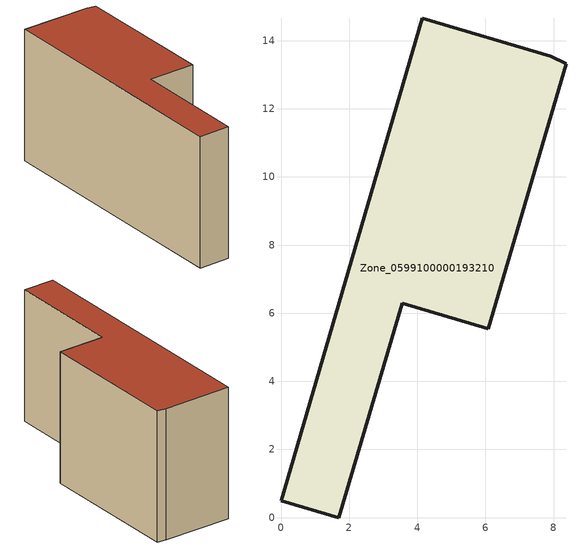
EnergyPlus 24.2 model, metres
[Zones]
Zone_0599100000193210
 floor ground (C_G): 0,0.5 4.15,14.65 7.92,13.55 8.37,13.33 6.09,5.54 3.56,6.29 1.69,0 z0
 wall outside (C_F): 4.15,14.65 0,0.5 1.69,0 3.56,6.29 6.09,5.54 8.37,13.33 7.92,13.55 4.15,14.65 z0:7.44
 roof outside (C_R): 8.37,13.33 7.92,13.55 4.15,14.65 0,0.5 1.69,0 3.56,6.29 6.09,5.54 z7.44
[BUILDING]
Pand.0599100000193210: North Axis=0; Terrain=City; Loads Convergence Tolerance Value=0.04; Temperature Convergence Tolerance Value=0.4; Solar Distribution=FullExterior; Maximum Number of Warmup Days=25; Minimum Number of Warmup Days=1
[Site:Location]
Rotterdam.The.Hague.AP_ZH_NLD Design_Conditions: Latitude=51.96; Longitude=4.45; Time Zone=1; Elevation=-4.5
[SITE:GROUNDTEMPERATURE:BUILDINGSURFACE]
18, 18, 18, 18, 18, 18, 18, 18, 18, 18, 18, 18
[MATERIAL] Thermal Absorptance=0.9; Solar Absorptance=0.7; Visible Absorptance=0.7
Name | Roughness | Thickness | Conductivity | Density | Specific Heat
G.TI.1946 | MediumSmooth | 0.15 | 1 | 540 | 1210
F.TI.1946 | Rough | 0.3 | 0.857143 | 1920 | 840
R.TI.1946 | MediumRough | 0.2 | 0.1 | 1500 | 1000
[CONSTRUCTION]
C_G: G.TI.1946
C_F: F.TI.1946
C_R: R.TI.1946
[ZONE]
Zone_0599100000193210: Type=1; Multiplier=1; Ceiling Height=Autocalculate; Volume=Autocalculate; Floor Area=autocalculate; Part of Total Floor Area=Yes
[ZONEINFILTRATION:DESIGNFLOWRATE]
Infil_Zone_0599100000193210: Zone or ZoneList or Space or SpaceList=Zone_0599100000193210; Schedule=AlwaysOn; Design Flow Rate Calculation Method=Flow/Area; Flow Rate per Floor Area=0.003; Constant Term Coefficient=1; Temperature Term Coefficient=0; Velocity Term Coefficient=0; Velocity Squared Term Coefficient=0
[HVACTEMPLATE:ZONE:IDEALLOADSAIRSYSTEM]
Zone_0599100000193210: Maximum Heating Supply Air Temperature=50; Minimum Cooling Supply Air Temperature=13; Maximum Heating Supply Air Humidity Ratio=0.0156; Minimum Cooling Supply Air Humidity Ratio=0.0077; Heating Limit=NoLimit; Cooling Limit=NoLimit; Dehumidification Control Type=ConstantSensibleHeatRatio; Cooling Sensible Heat Ratio=0.7; Dehumidification Setpoint=60; Humidification Control Type=None; Humidification Setpoint=30; Outdoor Air Method=None; Outdoor Air Flow Rate per Person=0.00944; Outdoor Air Flow Rate per Zone Floor Area=0; Outdoor Air Flow Rate per Zone=0; Demand Controlled Ventilation Type=None; Outdoor Air Economizer Type=NoEconomizer; Heat Recovery Type=None; Sensible Heat Recovery Effectiveness=0.7; Latent Heat Recovery Effectiveness=0.65
[ZONECONTROL:THERMOSTAT]
ThermostatControl_Zone_0599100000193210: Zone or ZoneList=Zone_0599100000193210; Control Type Schedule=DualSetpointControlType; Control 1=Thermostat_Zone_0599100000193210; Temperature Difference Between Cutout And Setpoint=0
[THERMOSTATSETPOINT:DUALSETPOINT]
Thermostat_Zone_0599100000193210: Heating Setpoint Temperature Schedule=HeatingSetpoint_Zone_0599100000193210; Cooling Setpoint Temperature Schedule=CoolingSetpoint_Zone_0599100000193210
[SCHEDULE:COMPACT]
HeatingSetpoint_Zone_0599100000193210: Through: 12/31, For: AllDays, Until: 24:00, 21
CoolingSetpoint_Zone_0599100000193210: Through: 12/31, For: AllDays, Until: 24:00, 24
DualSetpointControlType: Through: 12/31, For: AllDays, Until: 24:00, 4
AlwaysOn: Through: 12/31, For: AllDays, Until: 24:00, 1
